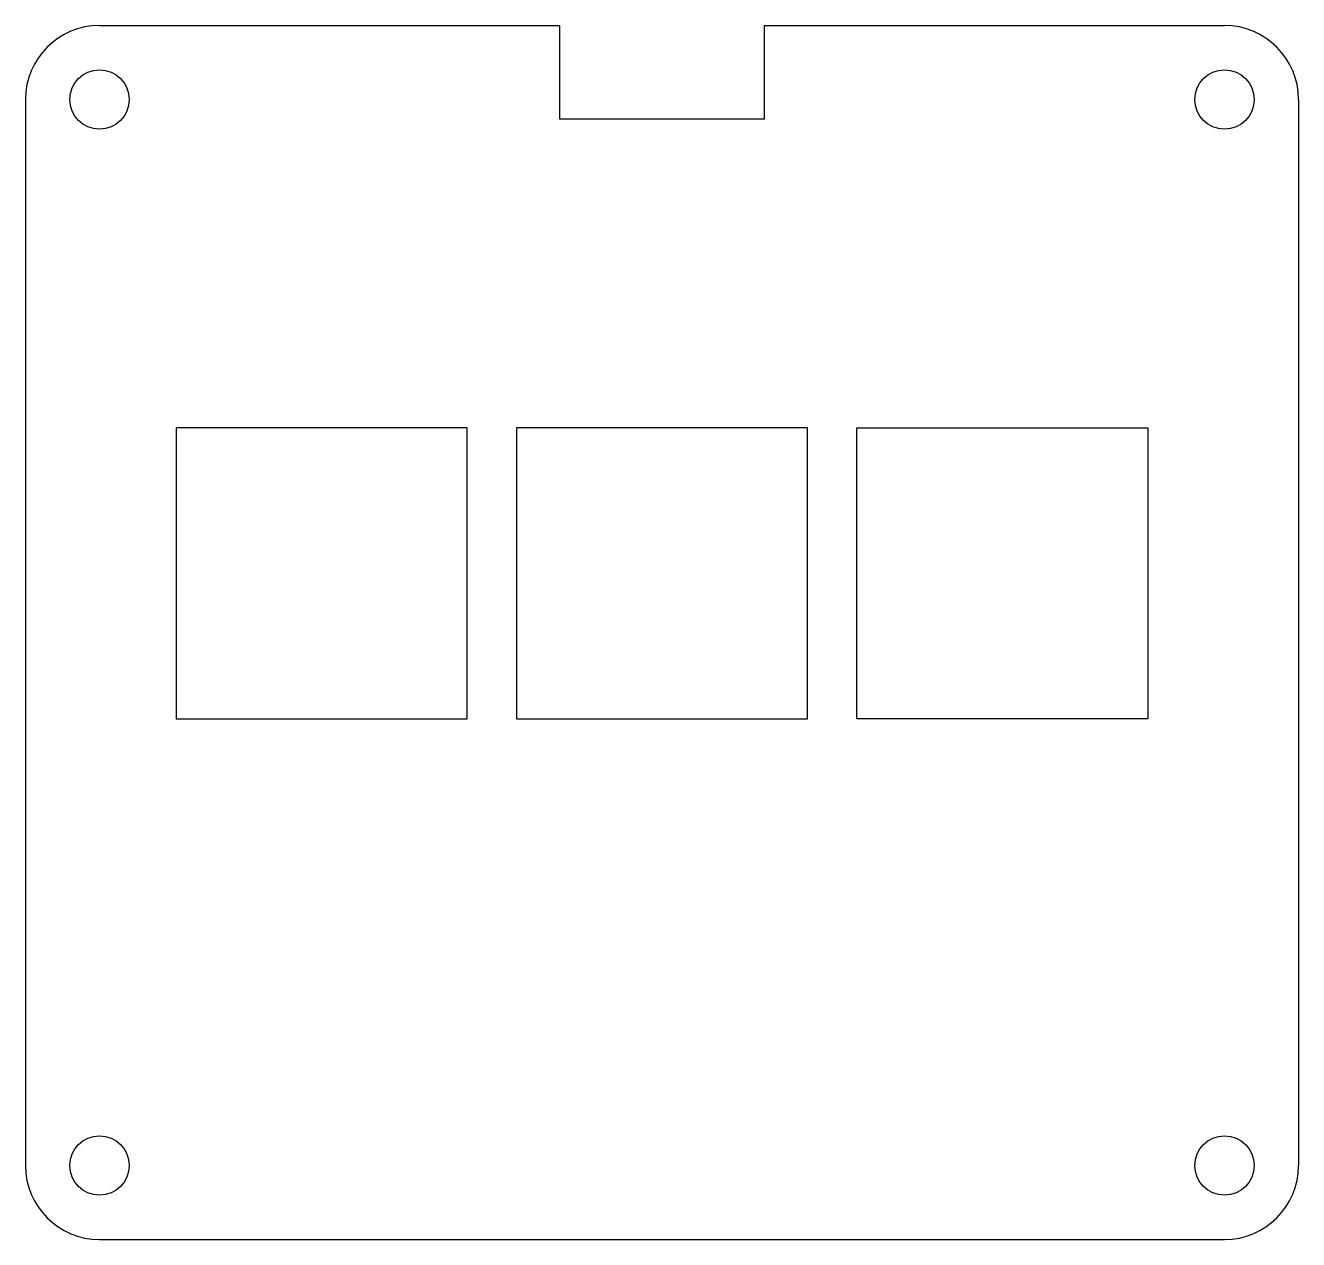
# Model space of a CAD drawing. Extents: x 0 to 68.3, y -65.1 to 0.
import ezdxf

# ---------------------------------------------------------------- set-up
doc = ezdxf.new("R2010")
doc.units = 0
doc.header["$MEASUREMENT"] = 0
doc.layers.add('MODELSKETCH_VISIBLE', color=7, linetype='CONTINUOUS')

msp = doc.modelspace()

# ---------------------------------------------------------------- linework, layer by layer
at = {"layer": 'MODELSKETCH_VISIBLE'}
for p, q in [((3.9688, 0), (28.6315, 0)), ((28.6315, 0), (28.6315, -5)), ((39.6315, 0), (64.2942, 0)), ((39.6315, -5), (39.6315, 0)), ((0, -3.9688), (0, -61.1192)), ((68.263, -3.9688), (68.263, -61.1192)), ((28.6315, -5), (39.6315, -5)), ((8.081, -21.575), (8.081, -37.175)), ((23.681, -21.575), (8.081, -21.575)), ((23.681, -37.175), (23.681, -21.575)), ((41.9315, -21.575), (26.3315, -21.575)), ((26.3315, -21.575), (26.3315, -37.175)), ((41.9315, -37.175), (41.9315, -21.575)), ((44.582, -37.175), (44.582, -21.575)), ((44.582, -21.575), (60.182, -21.575)), ((60.182, -21.575), (60.182, -37.175)), ((8.081, -37.175), (23.681, -37.175)), ((26.3315, -37.175), (41.9315, -37.175)), ((60.182, -37.175), (44.582, -37.175)), ((3.9688, -65.088), (64.2942, -65.088))]:
    msp.add_line(p, q, dxfattribs=at)
for centre in [(3.9688, -3.9688), (64.2942, -3.9688), (3.9688, -61.1192), (64.2942, -61.1192)]:
    msp.add_circle(centre, 1.5875, dxfattribs=at)
for centre, start, end in [((3.9688, -3.9688), 90, 180), ((64.2942, -3.9688), 0, 90), ((3.9688, -61.1192), 180, 270), ((64.2942, -61.1192), 270, 0)]:
    msp.add_arc(centre, 3.9688, start, end, dxfattribs=at)

doc.saveas('drawing.dxf')
